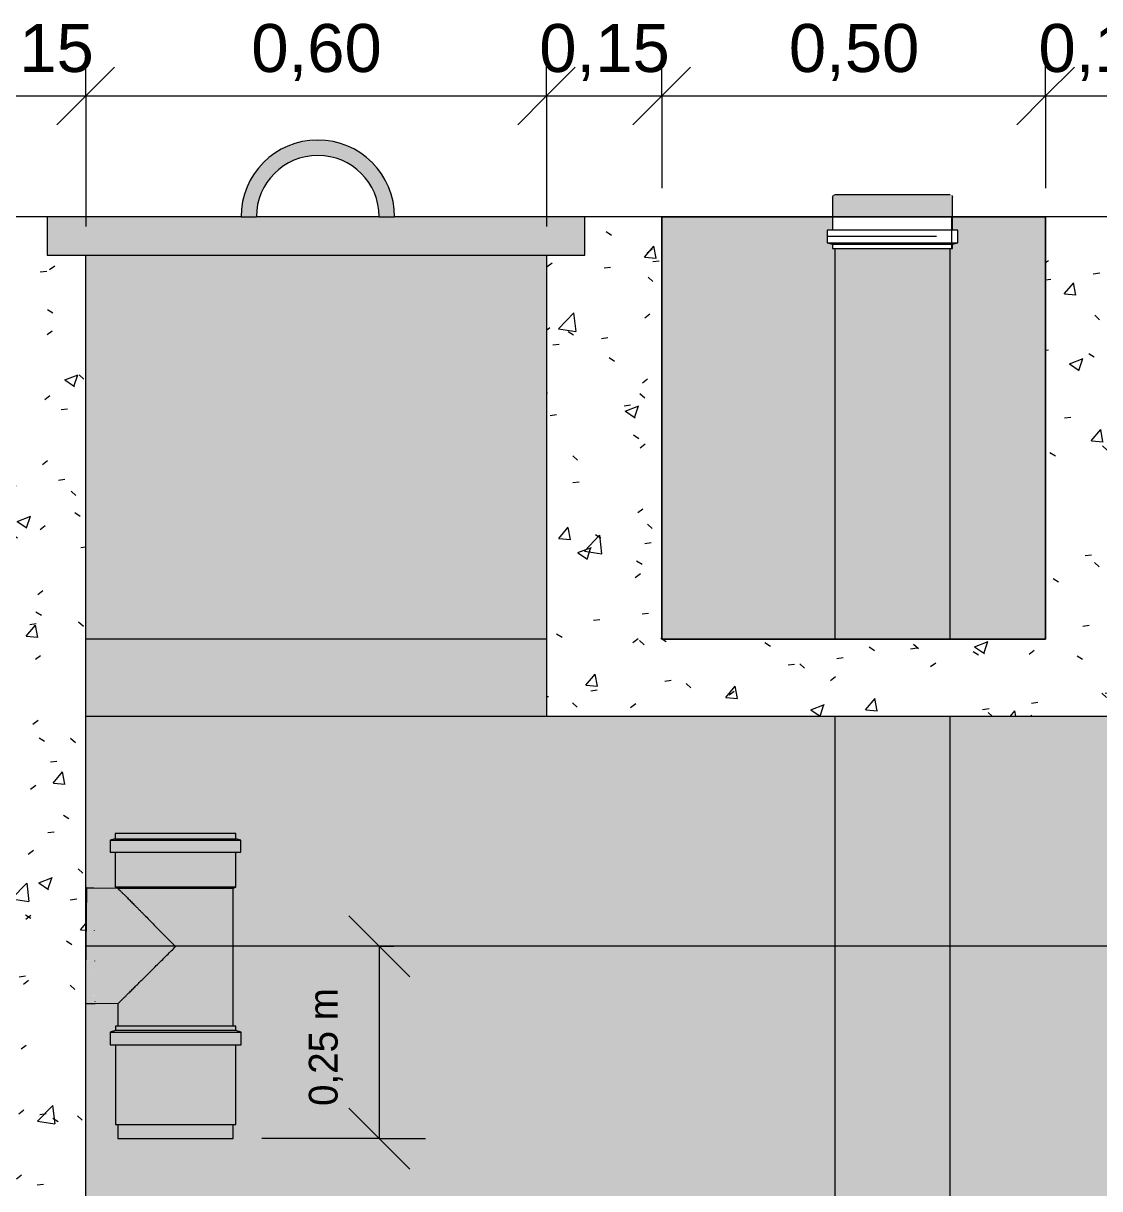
# Model space of a CAD drawing. Header units: metres. Extents: x 1.1 to 63.3, y -3.6 to 22.8.
# Drawn here: x 46.799 to 48.2, y -1.265 to 0.252 of the extents above; entities that cross this region are included whole.
import ezdxf

# ---------------------------------------------------------------- set-up
doc = ezdxf.new("R2010")
doc.units = ezdxf.units.M
for name, color, linetype, lineweight in [('A-ANNO-DIMS', 7, 'Continuous', 5), ('A-ANNO-DIMS-25', 7, 'Continuous', 5), ('A-DETL', 7, 'Continuous', 5), ('A-DETL-GENF', 7, 'Continuous', 5), ('A-WALL', 7, 'Continuous', 9), ('AL_VEGETAÇÃO', 7, 'Continuous', 5), ('ARQ-COTA-50', 7, 'Continuous', 5), ('ARQ-PAR', 7, 'Continuous', 5), ('ARQ-PIS', 7, 'Continuous', 5), ('P-PIPE', 7, 'Continuous', 5)]:
    doc.layers.add(name, color=color, linetype=linetype, lineweight=lineweight)
doc.layers.add('A-FLOR', color=7, linetype='Continuous', lineweight=9, true_color=0x007f00)
doc.layers.add('ARQ_1100_BASE_TÉRREO_GARAGEM_dwg', color=7, linetype='Continuous', lineweight=5, true_color=0x767676)
doc.styles.add('Arial_3', font='arial.ttf', dxfattribs={"height": 0.0625})
doc.styles.add('Century Gothic_2', font='GOTHIC.TTF', dxfattribs={"height": 0.0375})
doc.dimstyles.new('Diagonal_-_2_5_mm_Arial_-_Preto', dxfattribs={"dimscale": 0.3048, "dimtxt": 0.063766, "dimasz": 0.246063, "dimexe": 0.19685, "dimexo": 0.123031, "dimgap": 0.04101, "dimtad": 1, "dimrnd": 0.01, "dimzin": 0, "dimdsep": 46, "dimtxsty": 'Arial_3', "dimblk1": 'OBLIQUE', "dimblk2": 'OBLIQUE', "dimsah": 1, "dimcen": 0.09, "dimdle": 0.19685, "dimazin": 0, "dimtfac": 1, "dimtdec": 4, "dimtix": 1, "dimtmove": 0, "dimatfit": 3, "dimfxl": 1, "dimtvp": 1, "dimtolj": 1, "dimtzin": 0, "dimarcsym": 2})
doc.dimstyles.new('Setores_1_mm', dxfattribs={"dimscale": 0.3048, "dimtxt": 0.039156, "dimasz": 0.260417, "dimexe": 0.19685, "dimexo": 0.123031, "dimgap": 0.143537, "dimtad": 1, "dimrnd": 0.01, "dimzin": 0, "dimdsep": 46, "dimtxsty": 'Century Gothic_2', "dimblk1": 'OBLIQUE', "dimblk2": 'OBLIQUE', "dimsah": 1, "dimcen": 0.09, "dimazin": 0, "dimtfac": 1, "dimtdec": 4, "dimtix": 1, "dimtmove": 0, "dimatfit": 3, "dimfxl": 1, "dimtvp": 1, "dimtolj": 1, "dimtzin": 0, "dimarcsym": 2})
pattern_1 = [(0, (52.27406, -0.085), (0.15875, 0.15875), [0.15875, -0.15875]), (0, (52.27406, -0.02547), (0.15875, 0.15875), [0.15875, -0.15875]), (0, (52.27406, 0.03406), (0.15875, 0.15875), [0.15875, -0.15875]), (90, (52.29406, 0.05391), (-0.15875, 0.15875), [0.15875, -0.15875]), (90, (52.35406, 0.05391), (-0.15875, 0.15875), [0.15875, -0.15875]), (90, (52.41306, 0.05391), (-0.15875, 0.15875), [0.15875, -0.15875])]

# ---------------------------------------------------------------- blocks, each defined once
blk = doc.blocks.new('ARQ_1100_BASE_TÉRREO_GARAGEM_dwg_arv7p-4197722-AA')
at = {"layer": 'AL_VEGETAÇÃO', "flags": 128}
for points in [[(-7.32, 0), (-7.4944, 0), (-7.6991, 0), (-7.6314, 0), (-7.6748, 0), (-7.8057, 0), (-7.82, 0)], [(-7.82, 0), (-7.6299, 0), (-7.5693, 0), (-7.6775, 0), (-7.7847, 0), (-7.82, 0)], [(-7.82, 0), (-7.5774, 0), (-7.4644, 0), (-7.32, 0)], [(-7.5442, 0), (-7.4281, 0), (-7.8095, 0)], [(-7.4281, 0), (-7.3614, 0), (-7.4692, 0)], [(-7.32, 0), (-7.3305, 0), (-7.4282, 0), (-7.32, 0)], [(-7.32, 0), (-7.416, 0), (-7.32, 0)], [(-7.32, 0), (-7.3993, 0), (-7.3491, 0), (-7.32, 0)]]:
    blk.add_lwpolyline(points, dxfattribs=at)
blk = doc.blocks.new('ARQ_1100_BASE_TÉRREO_GARAGEM_dwg_arv7p-V18-AA')
at = {"layer": 'AL_VEGETAÇÃO'}
for p in [(-7.3628, 0), (-7.3345, 0)]:
    blk.add_line(p, (-7.32, 0), dxfattribs=at)
at = {"layer": 'AL_VEGETAÇÃO', "flags": 128}
blk.add_lwpolyline([(-7.6033, 0), (-7.6524, 0), (-7.6759, 0), (-7.6303, 0), (-7.663, 0), (-7.7027, 0), (-7.7225, 0), (-7.6933, 0), (-7.7365, 0), (-7.7692, 0), (-7.8007, 0), (-7.7914, 0), (-7.7155, 0), (-7.6992, 0), (-7.7331, 0), (-7.7143, 0), (-7.6373, 0), (-7.621, 0), (-7.5976, 0), (-7.5509, 0), (-7.5813, 0), (-7.5742, 0), (-7.5065, 0), (-7.4903, 0), (-7.5019, 0), (-7.4855, 0), (-7.4436, 0), (-7.4132, 0), (-7.4074, 0), (-7.4529, 0), (-7.4937, 0)], close=True, dxfattribs=at)
for points in [[(-7.6708, 0), (-7.722, 0), (-7.7992, 0)], [(-7.693, 0), (-7.6602, 0), (-7.768, 0)], [(-7.6091, 0), (-7.6708, 0), (-7.753, 0)], [(-7.7481, 0), (-7.6536, 0), (-7.6793, 0)], [(-7.7389, 0), (-7.6689, 0), (-7.6221, 0)], [(-7.6602, 0), (-7.6414, 0), (-7.6719, 0)], [(-7.6536, 0), (-7.5836, 0), (-7.5369, 0)], [(-7.3554, 0), (-7.478, 0), (-7.6493, 0)], [(-7.3576, 0), (-7.4087, 0), (-7.486, 0)], [(-7.3349, 0), (-7.386, 0), (-7.4632, 0)], [(-7.4573, 0), (-7.3628, 0), (-7.3884, 0)], [(-7.82, 0), (-7.8095, 0), (-7.82, 0)], [(-7.6477, 0), (-7.6267, 0), (-7.5718, 0), (-7.5801, 0), (-7.5228, 0), (-7.504, 0), (-7.527, 0), (-7.6035, 0), (-7.588, 0), (-7.5145, 0), (-7.5425, 0), (-7.6097, 0), (-7.6664, 0), (-7.695, 0), (-7.6981, 0), (-7.784, 0), (-7.82, 0)], [(-7.82, 0), (-7.7605, 0), (-7.7668, 0), (-7.82, 0)], [(-7.82, 0), (-7.7968, 0), (-7.82, 0)], [(-7.82, 0), (-7.7731, 0), (-7.7339, 0), (-7.6477, 0)], [(-7.5867, 0), (-7.6149, 0), (-7.5835, 0), (-7.5462, 0), (-7.5215, 0), (-7.5425, 0), (-7.5853, 0), (-7.6327, 0), (-7.6603, 0), (-7.6195, 0), (-7.679, 0), (-7.7368, 0), (-7.7177, 0), (-7.73, 0), (-7.7669, 0), (-7.82, 0)], [(-7.82, 0), (-7.802, 0), (-7.7172, 0), (-7.7001, 0), (-7.7307, 0), (-7.761, 0), (-7.7963, 0), (-7.7871, 0), (-7.7024, 0), (-7.6705, 0), (-7.6181, 0), (-7.6521, 0), (-7.6379, 0), (-7.5892, 0), (-7.5618, 0), (-7.5634, 0), (-7.5867, 0)], [(-7.6885, 0), (-7.7377, 0), (-7.7611, 0), (-7.7155, 0), (-7.7482, 0), (-7.7879, 0), (-7.8077, 0), (-7.7786, 0), (-7.82, 0)], [(-7.82, 0), (-7.8007, 0), (-7.7844, 0), (-7.8183, 0), (-7.7995, 0), (-7.7226, 0), (-7.7062, 0), (-7.6828, 0), (-7.6362, 0), (-7.6665, 0), (-7.6595, 0), (-7.5918, 0), (-7.5755, 0), (-7.5872, 0), (-7.5708, 0), (-7.5288, 0), (-7.4984, 0), (-7.4926, 0), (-7.5381, 0), (-7.579, 0), (-7.6885, 0)], [(-7.82, 0), (-7.7389, 0), (-7.7645, 0)], [(-7.5307, 0), (-7.5731, 0), (-7.6316, 0), (-7.5632, 0), (-7.5196, 0), (-7.4836, 0), (-7.5595, 0), (-7.5757, 0), (-7.5328, 0), (-7.4599, 0), (-7.4207, 0), (-7.3345, 0)], [(-7.508, 0), (-7.5503, 0), (-7.6088, 0), (-7.5404, 0), (-7.4968, 0), (-7.4609, 0), (-7.5368, 0), (-7.553, 0), (-7.5101, 0), (-7.4372, 0), (-7.398, 0)], [(-7.32, 0), (-7.3532, 0), (-7.3818, 0), (-7.3849, 0), (-7.4708, 0), (-7.5157, 0), (-7.4473, 0), (-7.4536, 0), (-7.5307, 0)], [(-7.32, 0), (-7.3616, 0), (-7.385, 0), (-7.3395, 0), (-7.3721, 0), (-7.4119, 0), (-7.4317, 0), (-7.4025, 0), (-7.4457, 0), (-7.4784, 0), (-7.5099, 0), (-7.5005, 0), (-7.4247, 0), (-7.4083, 0), (-7.4422, 0), (-7.4235, 0), (-7.3465, 0), (-7.3301, 0), (-7.32, 0)], [(-7.32, 0), (-7.3305, 0), (-7.3591, 0), (-7.3621, 0), (-7.4481, 0), (-7.493, 0), (-7.4246, 0), (-7.4308, 0), (-7.508, 0)], [(-7.32, 0), (-7.4554, 0), (-7.505, 0), (-7.3787, 0)], [(-7.32, 0), (-7.3576, 0), (-7.4397, 0)], [(-7.32, 0), (-7.3349, 0), (-7.417, 0)], [(-7.32, 0), (-7.3652, 0), (-7.3607, 0)]]:
    blk.add_lwpolyline(points, dxfattribs=at)
blk = doc.blocks.new('ARQ_1100_BASE_TÉRREO_GARAGEM_dwg_arv7p-V20-AA')
at = {"layer": 'AL_VEGETAÇÃO'}
for p, q in [((-7.82, 0), (-7.7572, 0)), ((-7.6563, 0), (-7.82, 0)), ((-7.7089, 0), (-7.82, 0)), ((-7.32, 0), (-7.3842, 0)), ((-7.32, 0), (-7.3619, 0))]:
    blk.add_line(p, q, dxfattribs=at)
at = {"layer": 'AL_VEGETAÇÃO', "flags": 128}
for points in [[(-7.82, 0), (-7.7899, 0), (-7.82, 0)], [(-7.82, 0), (-7.6864, 0), (-7.6484, 0), (-7.6757, 0), (-7.6374, 0), (-7.5397, 0), (-7.4688, 0), (-7.4553, 0), (-7.5613, 0), (-7.6565, 0), (-7.82, 0)], [(-7.82, 0), (-7.7864, 0), (-7.8056, 0), (-7.672, 0), (-7.6284, 0), (-7.682, 0), (-7.82, 0)], [(-7.82, 0), (-7.6529, 0), (-7.718, 0), (-7.82, 0)], [(-7.82, 0), (-7.7335, 0), (-7.7526, 0), (-7.6191, 0), (-7.5754, 0), (-7.6291, 0), (-7.8074, 0), (-7.7711, 0), (-7.5999, 0), (-7.665, 0), (-7.82, 0)], [(-7.32, 0), (-7.4549, 0), (-7.4929, 0), (-7.4657, 0), (-7.5039, 0), (-7.6017, 0), (-7.6725, 0), (-7.6861, 0), (-7.58, 0), (-7.4848, 0), (-7.32, 0)], [(-7.32, 0), (-7.3427, 0), (-7.3806, 0), (-7.3534, 0), (-7.3916, 0), (-7.4894, 0), (-7.5602, 0), (-7.5738, 0), (-7.4678, 0), (-7.3725, 0), (-7.32, 0)], [(-7.32, 0), (-7.3935, 0), (-7.5195, 0), (-7.32, 0)], [(-7.32, 0), (-7.343, 0), (-7.3866, 0), (-7.333, 0), (-7.32, 0)], [(-7.32, 0), (-7.3622, 0), (-7.32, 0)], [(-7.32, 0), (-7.3514, 0), (-7.32, 0)]]:
    blk.add_lwpolyline(points, dxfattribs=at)
blk.add_lwpolyline([(-7.5283, 0), (-7.5627, 0), (-7.6349, 0), (-7.6563, 0), (-7.6967, 0), (-7.7279, 0), (-7.7091, 0), (-7.6593, 0), (-7.5701, 0), (-7.5234, 0), (-7.5195, 0)], close=True, dxfattribs=at)
blk = doc.blocks.new('ARQ_1100_BASE_TÉRREO_GARAGEM_dwg-4178582-AA')
at = {"layer": 'ARQ-COTA-50'}
blk.add_line((-7.82, 0), (-7.32, 0), dxfattribs=at)
at = {"layer": 'ARQ-PAR'}
for p, q in [((-7.82, 0), (-7.32, 0)), ((-7.82, 0), (-7.32, 0)), ((-7.3196, 0), (-7.8199, 0)), ((-7.3196, 0), (-7.8199, 0)), ((-7.5028, 0), (-7.8199, 0)), ((-7.3195, 0), (-7.8198, 0)), ((-7.3195, 0), (-7.8198, 0))]:
    blk.add_line(p, q, dxfattribs=at)
at = {"layer": 'ARQ-PIS'}
for p, q in [((-7.82, 0), (-7.5977, 0)), ((-7.82, 0), (-7.32, 0)), ((-7.82, 0), (-7.32, 0)), ((-7.4412, 0), (-7.32, 0))]:
    blk.add_line(p, q, dxfattribs=at)
for name in ['ARQ_1100_BASE_TÉRREO_GARAGEM_dwg_arv7p-V20-AA', 'ARQ_1100_BASE_TÉRREO_GARAGEM_dwg_arv7p-4197722-AA', 'ARQ_1100_BASE_TÉRREO_GARAGEM_dwg_arv7p-V18-AA']:
    blk.add_blockref(name, (0, 0))
blk = doc.blocks.new('Te_Juncao - Serie Normal - Esgoto - MEP - Tigre - Standard-4182057-AA')
at = {"layer": 'P-PIPE', "true_color": 0xf5ebeb}
for points in [[(-8.4353, -0.8098), (-8.3745, -0.8098), (-8.3745, -0.8028), (-8.5315, -0.8028), (-8.5315, -0.8098), (-8.4377, -0.8098)], [(-8.4155, -0.8113), (-8.368, -0.8113), (-8.3745, -0.8098), (-8.5322, -0.8099), (-8.538, -0.8113), (-8.4188, -0.8113)], [(-8.4155, -0.8273), (-8.368, -0.8273), (-8.368, -0.8113), (-8.538, -0.8113), (-8.538, -0.8273), (-8.4188, -0.8273)], [(-8.5315, -0.8725), (-8.3745, -0.8725), (-8.3745, -0.8273), (-8.5315, -0.8273), (-8.5315, -0.843)], [(-8.5699, -0.9496), (-8.5697, -0.9495), (-8.569, -0.8738), (-8.57, -0.8717), (-8.57, -0.9496)], [(-8.5226, -0.874), (-8.3779, -0.874), (-8.3745, -0.8725), (-8.5315, -0.8725), (-8.5277, -0.874), (-8.5228, -0.874)], [(-8.3854, -0.9496), (-8.378, -0.9496), (-8.378, -0.874), (-8.5259, -0.8742), (-8.5263, -0.876), (-8.453, -0.9496), (-8.3854, -0.9496)]]:
    blk.add_hatch(color=7, dxfattribs=at).paths.add_polyline_path(points)
h = blk.add_hatch(color=7, dxfattribs=at)
h.paths.add_polyline_path([(-8.5581, -0.9496), (-8.4533, -0.9496), (-8.528, -0.8743), (-8.569, -0.8741), (-8.5697, -0.9489), (-8.5697, -0.9491), (-8.5696, -0.9496), (-8.5583, -0.9496)])
h.paths.add_polyline_path([(-8.5591, -0.8843), (-8.5599, -0.8839), (-8.5591, -0.884)])
at = {"layer": 'P-PIPE'}
for p, q in [((-8.5315, -0.8028), (-8.5315, -0.8098)), ((-8.3745, -0.8028), (-8.5315, -0.8028)), ((-8.3745, -0.8098), (-8.3745, -0.8028)), ((-8.5315, -0.8098), (-8.538, -0.8113)), ((-8.538, -0.8113), (-8.538, -0.8273)), ((-8.538, -0.8113), (-8.368, -0.8113)), ((-8.5315, -0.8098), (-8.3745, -0.8098)), ((-8.368, -0.8113), (-8.3745, -0.8098)), ((-8.368, -0.8273), (-8.368, -0.8113)), ((-8.538, -0.8273), (-8.368, -0.8273)), ((-8.5315, -0.8273), (-8.5315, -0.8725)), ((-8.3745, -0.8725), (-8.3745, -0.8273)), ((-8.569, -0.8739), (-8.5699, -0.8716)), ((-8.5697, -0.9489), (-8.569, -0.8739)), ((-8.569, -0.8739), (-8.5697, -0.9489)), ((-8.528, -0.8743), (-8.569, -0.8739)), ((-8.5315, -0.8725), (-8.528, -0.874)), ((-8.3745, -0.8725), (-8.5315, -0.8725)), ((-8.5315, -0.8725), (-8.3745, -0.8725)), ((-8.528, -0.8735), (-8.528, -0.874)), ((-8.528, -0.874), (-8.378, -0.874)), ((-8.528, -0.874), (-8.528, -0.8743)), ((-8.378, -0.874), (-8.3745, -0.8725)), ((-8.378, -0.874), (-8.378, -0.8735)), ((-8.378, -0.95), (-8.378, -0.874)), ((-8.5699, -0.9683), (-8.5697, -0.9491)), ((-8.5697, -0.9491), (-8.5699, -0.9683)), ((-8.378, -1.0535), (-8.378, -0.95)), ((-8.57, -1.0239), (-8.528, -1.0243)), ((-8.528, -1.0243), (-8.528, -1.0535))]:
    blk.add_line(p, q, dxfattribs=at)
for points, knots in [([(-8.528, -0.8743), (-8.528, -0.8743), (-8.5271, -0.8751), (-8.5247, -0.8775), (-8.5231, -0.8793), (-8.5216, -0.8807), (-8.5201, -0.8822), (-8.5184, -0.884), (-8.5166, -0.8858), (-8.5146, -0.8877), (-8.5126, -0.8898), (-8.5105, -0.8919), (-8.5083, -0.8941), (-8.5059, -0.8966), (-8.5031, -0.8993), (-8.5001, -0.9024), (-8.497, -0.9055), (-8.4928, -0.9097), (-8.4874, -0.9152), (-8.4785, -0.9242), (-8.467, -0.9359), (-8.4576, -0.9453), (-8.453, -0.95)], [0, 0, 0, 0, 0.111111, 0.166667, 0.194444, 0.222222, 0.25, 0.277778, 0.305556, 0.333333, 0.361111, 0.388889, 0.416667, 0.444444, 0.479167, 0.513889, 0.548611, 0.583333, 0.652778, 0.722222, 0.861111, 1, 1, 1, 1]), ([(-8.528, -1.0243), (-8.528, -1.0242), (-8.5275, -1.0238), (-8.526, -1.0223), (-8.5244, -1.0207), (-8.5228, -1.0191), (-8.5213, -1.0177), (-8.5197, -1.0161), (-8.5176, -1.014), (-8.5151, -1.0115), (-8.5127, -1.0092), (-8.5099, -1.0064), (-8.5062, -1.0027), (-8.5015, -0.9981), (-8.4949, -0.9915), (-8.4862, -0.9829), (-8.4754, -0.9722), (-8.4642, -0.9611), (-8.4567, -0.9537), (-8.453, -0.95)], [-1, -1, -1, -1, -0.916667, -0.875, -0.833333, -0.791667, -0.770833, -0.75, -0.708333, -0.666667, -0.638889, -0.611111, -0.555556, -0.5, -0.444444, -0.333333, -0.222222, -0.111111, 0, 0, 0, 0])]:
    blk.add_open_spline(points, degree=3, knots=knots, dxfattribs=at)
blk = doc.blocks.new('Luva Simples para Conexão - Serie Normal - Esgoto - MEP - Tigre - Standard-3963417-AA')
at = {"layer": 'P-PIPE'}
for p, q in [((-8.5312, -1.0594), (-8.5382, -1.0613)), ((-8.5382, -1.0613), (-8.5382, -1.078)), ((-8.5382, -1.0613), (-8.3677, -1.0613)), ((-8.5312, -1.0535), (-8.5312, -1.0594)), ((-8.3747, -1.0535), (-8.5312, -1.0535)), ((-8.3747, -1.0594), (-8.5312, -1.0594)), ((-8.3747, -1.0594), (-8.3747, -1.0535)), ((-8.3677, -1.0613), (-8.3747, -1.0594)), ((-8.3677, -1.078), (-8.3677, -1.0613)), ((-8.5382, -1.078), (-8.3677, -1.078)), ((-8.5312, -1.078), (-8.5312, -1.1815)), ((-8.3747, -1.1815), (-8.3747, -1.078)), ((-8.5312, -1.1815), (-8.3747, -1.1815))]:
    blk.add_line(p, q, dxfattribs=at)
blk = doc.blocks.new('Cap - Serie Normal - Esgoto - MEP - Tigre - Standard-3964077-AA')
at = {"layer": 'P-PIPE', "true_color": 0xf5ebeb}
for points in [[(-7.4932, 0.0257), (-7.4412, 0.0257), (-7.4422, 0.028), (-7.4444, 0.0289), (-7.595, 0.0287), (-7.5967, 0.028), (-7.5977, 0.0257), (-7.4976, 0.0257)], [(-7.5977, 0), (-7.4412, 0), (-7.4412, 0.0257), (-7.5977, 0.0257), (-7.5977, 0.0095)]]:
    blk.add_hatch(color=7, dxfattribs=at).paths.add_polyline_path(points)
at = {"layer": 'P-PIPE'}
for p, q in [((-7.5977, 0.0257), (-7.5977, -0.0174)), ((-7.4412, -0.0174), (-7.4412, 0.0257)), ((-7.6047, -0.0174), (-7.6047, -0.0339)), ((-7.4342, -0.0174), (-7.6047, -0.0174)), ((-7.4342, -0.0339), (-7.4342, -0.0174)), ((-7.6047, -0.0339), (-7.5977, -0.0354)), ((-7.6047, -0.0339), (-7.4342, -0.0339)), ((-7.5977, -0.0351), (-7.5977, -0.0413)), ((-7.5977, -0.0354), (-7.4412, -0.0354)), ((-7.5977, -0.0413), (-7.4412, -0.0413)), ((-7.4412, -0.0354), (-7.4342, -0.0339)), ((-7.4412, -0.0413), (-7.4412, -0.0351))]:
    blk.add_line(p, q, dxfattribs=at)
at = {"layer": 'P-PIPE', "flags": 128}
for points in [[(-7.5977, 0.0257), (-7.5962, 0.0284), (-7.5944, 0.0289)], [(-7.4444, 0.0289), (-7.4464, 0.0289), (-7.4522, 0.0289), (-7.4615, 0.0289), (-7.4739, 0.0289), (-7.4887, 0.0289), (-7.505, 0.0289), (-7.5222, 0.0289), (-7.5392, 0.0289), (-7.5551, 0.0289), (-7.5692, 0.0289), (-7.5807, 0.0289), (-7.5889, 0.0289), (-7.5935, 0.0289), (-7.5944, 0.0289)], [(-7.4425, 0.0279), (-7.4417, 0.0275), (-7.4412, 0.0257)]]:
    blk.add_lwpolyline(points, dxfattribs=at)
blk = doc.blocks.new('DIMBLOCK16-AA')
at = {"layer": 'A-ANNO-DIMS-25', "lineweight": 25}
for p, q in [((47.2624, -0.9496), (47.2227, -0.91)), ((47.2624, -0.9496), (47.3021, -0.9893)), ((47.2624, -1.2), (47.2227, -1.1603)), ((47.2624, -1.2), (47.3021, -1.2397))]:
    blk.add_line(p, q, dxfattribs=at)
at = {"layer": 'A-ANNO-DIMS-25'}
for p, q in [((47.2624, -0.9496), (47.2024, -0.9496)), ((47.2624, -0.9496), (47.2624, -1.2)), ((47.2624, -0.9496), (47.2811, -0.9496)), ((47.2624, -1.2), (47.1096, -1.2)), ((47.2624, -1.2), (47.3224, -1.2))]:
    blk.add_line(p, q, dxfattribs=at)
at = {"layer": 'A-ANNO-DIMS-25', "color": 0, "insert": (47.1706, -1.1575), "char_height": 0.0375, "width": 0.198392, "attachment_point": 1, "rotation": 90, "line_spacing_factor": 0.984502, "style": 'Century Gothic_2'}
blk.add_mtext('0,25 m', dxfattribs=at)
blk = doc.blocks.new('_Oblique')
at = {"color": 0, "linetype": 'ByBlock', "lineweight": -2}
blk.add_line((-0.5, -0.5), (0.5, 0.5), dxfattribs=at)
blk = doc.blocks.new('DIMBLOCK27-AA')
at = {"layer": 'A-ANNO-DIMS-25'}
for p, q in [((46.7301, 0.1574), (46.7301, 0.2174)), ((46.8801, 0.1574), (46.8801, 0.2174)), ((46.7301, 0.1574), (46.8801, 0.1574)), ((46.7301, 0.1574), (46.7301, 0.0375)), ((46.8801, 0.1574), (46.8801, -0.0125))]:
    blk.add_line(p, q, dxfattribs=at)
at = {"layer": 'A-ANNO-DIMS-25', "lineweight": 20}
for p, q in [((46.7301, 0.1574), (46.7676, 0.1949)), ((46.8801, 0.1574), (46.9176, 0.1949)), ((46.7301, 0.1574), (46.6926, 0.1199)), ((46.8801, 0.1574), (46.8426, 0.1199))]:
    blk.add_line(p, q, dxfattribs=at)
at = {"layer": 'A-ANNO-DIMS-25', "color": 0, "insert": (46.7207, 0.2511), "char_height": 0.0625, "width": 0.202482, "attachment_point": 1, "line_spacing_factor": 0.941778, "style": 'Arial_3'}
blk.add_mtext('0,15', dxfattribs=at)
blk = doc.blocks.new('DIMBLOCK28-AA')
at = {"layer": 'A-ANNO-DIMS-25'}
for p, q in [((46.8801, 0.1574), (46.8801, 0.2174)), ((47.4801, 0.1574), (47.4801, 0.2174)), ((46.8801, 0.1574), (47.4801, 0.1574)), ((46.8801, 0.1574), (46.8801, -0.0125)), ((47.4801, 0.1574), (47.4801, -0.0125))]:
    blk.add_line(p, q, dxfattribs=at)
at = {"layer": 'A-ANNO-DIMS-25', "lineweight": 20}
for p, q in [((46.8801, 0.1574), (46.9176, 0.1949)), ((47.4801, 0.1574), (47.5176, 0.1949)), ((46.8801, 0.1574), (46.8426, 0.1199)), ((47.4801, 0.1574), (47.4426, 0.1199))]:
    blk.add_line(p, q, dxfattribs=at)
at = {"layer": 'A-ANNO-DIMS-25', "color": 0, "insert": (47.0957, 0.2511), "char_height": 0.0625, "width": 0.202482, "attachment_point": 1, "line_spacing_factor": 0.941778, "style": 'Arial_3'}
blk.add_mtext('0,60', dxfattribs=at)
blk = doc.blocks.new('DIMBLOCK29-AA')
at = {"layer": 'A-ANNO-DIMS-25'}
for p, q in [((47.4801, 0.1574), (47.4801, 0.2174)), ((47.6301, 0.1574), (47.6301, 0.2174)), ((47.4801, 0.1574), (47.6301, 0.1574)), ((47.4801, 0.1574), (47.4801, -0.0125)), ((47.6301, 0.1574), (47.6301, 0.0375))]:
    blk.add_line(p, q, dxfattribs=at)
at = {"layer": 'A-ANNO-DIMS-25', "lineweight": 20}
for p, q in [((47.4801, 0.1574), (47.5176, 0.1949)), ((47.6301, 0.1574), (47.6676, 0.1949)), ((47.4801, 0.1574), (47.4426, 0.1199)), ((47.6301, 0.1574), (47.5926, 0.1199))]:
    blk.add_line(p, q, dxfattribs=at)
at = {"layer": 'A-ANNO-DIMS-25', "color": 0, "insert": (47.4707, 0.2511), "char_height": 0.0625, "width": 0.202482, "attachment_point": 1, "line_spacing_factor": 0.941778, "style": 'Arial_3'}
blk.add_mtext('0,15', dxfattribs=at)
blk = doc.blocks.new('DIMBLOCK30-AA')
at = {"layer": 'A-ANNO-DIMS-25'}
for p, q in [((47.6301, 0.1574), (47.6301, 0.2174)), ((48.1301, 0.1574), (48.1301, 0.2174)), ((47.6301, 0.1574), (48.1301, 0.1574)), ((47.6301, 0.1574), (47.6301, 0.0375)), ((48.1301, 0.1574), (48.1301, 0.0375))]:
    blk.add_line(p, q, dxfattribs=at)
at = {"layer": 'A-ANNO-DIMS-25', "lineweight": 20}
for p, q in [((47.6301, 0.1574), (47.6676, 0.1949)), ((48.1301, 0.1574), (48.1676, 0.1949)), ((47.6301, 0.1574), (47.5926, 0.1199)), ((48.1301, 0.1574), (48.0926, 0.1199))]:
    blk.add_line(p, q, dxfattribs=at)
at = {"layer": 'A-ANNO-DIMS-25', "color": 0, "insert": (47.7957, 0.2511), "char_height": 0.0625, "width": 0.202482, "attachment_point": 1, "line_spacing_factor": 0.941778, "style": 'Arial_3'}
blk.add_mtext('0,50', dxfattribs=at)
blk = doc.blocks.new('DIMBLOCK31-AA')
at = {"layer": 'A-ANNO-DIMS-25'}
for p, q in [((48.1301, 0.1574), (48.1301, 0.2174)), ((48.2801, 0.1574), (48.2801, 0.2174)), ((48.1301, 0.1574), (48.2801, 0.1574)), ((48.1301, 0.1574), (48.1301, 0.0375)), ((48.2801, 0.1574), (48.2801, -0.0125))]:
    blk.add_line(p, q, dxfattribs=at)
at = {"layer": 'A-ANNO-DIMS-25', "lineweight": 20}
for p, q in [((48.1301, 0.1574), (48.1676, 0.1949)), ((48.2801, 0.1574), (48.3176, 0.1949)), ((48.1301, 0.1574), (48.0926, 0.1199)), ((48.2801, 0.1574), (48.2426, 0.1199))]:
    blk.add_line(p, q, dxfattribs=at)
at = {"layer": 'A-ANNO-DIMS-25', "color": 0, "insert": (48.1207, 0.2511), "char_height": 0.0625, "width": 0.202482, "attachment_point": 1, "line_spacing_factor": 0.941778, "style": 'Arial_3'}
blk.add_mtext('0,15', dxfattribs=at)

msp = doc.modelspace()

# ---------------------------------------------------------------- hatches: boundary and pattern name
at = {"layer": 'A-DETL-GENF'}
for points in [[(47.0823, 0), (47.1023, 0), (47.105, 0.0207), (47.113, 0.04), (47.1257, 0.0566), (47.1423, 0.0693), (47.1616, 0.0773), (47.1823, 0.08), (47.203, 0.0773), (47.2223, 0.0693), (47.2389, 0.0566), (47.2516, 0.04), (47.2596, 0.0207), (47.2623, 0), (47.2823, 0), (47.2789, 0.0259), (47.2689, 0.05), (47.253, 0.0707), (47.2323, 0.0866), (47.2082, 0.0966), (47.1823, 0.1), (47.1564, 0.0966), (47.1323, 0.0866), (47.1116, 0.0707), (47.0957, 0.05), (47.0857, 0.0259)], [(47.5213, -0.05), (47.5301, -0.05), (47.5301, 0), (46.8301, 0), (46.8301, -0.05), (47.4951, -0.05)]]:
    msp.add_hatch(color=256, dxfattribs=at).paths.add_polyline_path(points)
at = {"layer": 'A-DETL-GENF', "true_color": 0x606060}
h = msp.add_hatch(dxfattribs=at)
h.set_pattern_fill('FP_6', color=251, style=0, pattern_type=2)
h.set_pattern_definition(pattern_1)
h.paths.add_polyline_path([(55.4501, -3.6), (55.4501, -1), (54.7501, -1), (54.7501, -0.8), (55.1501, -0.75), (55.1501, -0.2), (54.8164, -0.2), (54.8164, -0.2395), (54.719, -0.2395), (54.3211, -0.2563), (54.3211, -0.259), (54.3021, -0.259), (54.3021, -0.332), (54.2988, -0.3392), (54.2916, -0.342), (54.2081, -0.342), (54.201, -0.3391), (54.1981, -0.332), (54.1981, -0.264), (54.1586, -0.264), (54.1577, -0.2684), (54.1477, -0.2684), (54.1463, -0.264), (54.1411, -0.264), (54.1411, -0.262), (53.972, -0.262), (53.9706, -0.2637), (53.9577, -0.2746), (53.945, -0.2825), (53.9301, -0.2888), (53.915, -0.2926), (53.8991, -0.294), (53.8921, -0.294), (53.892, -0.2971), (53.8867, -0.2973), (53.8856, -0.3015), (53.8744, -0.3017), (53.8743, -0.2973), (53.8086, -0.2979), (53.8086, -0.2949), (53.8018, -0.2949), (53.8018, -0.2969), (53.7957, -0.2968), (53.7943, -0.3016), (53.7834, -0.3021), (53.7833, -0.2971), (53.7504, -0.2973), (53.7488, -0.2945), (53.6523, -0.2954), (53.6522, -0.2985), (53.6469, -0.2984), (53.6458, -0.3025), (53.6346, -0.303), (53.6345, -0.2987), (53.5689, -0.2993), (53.5687, -0.2973), (53.4766, -0.2982), (53.475, -0.3012), (53.4423, -0.3015), (53.4423, -0.3065), (53.4313, -0.3065), (53.4298, -0.3017), (53.4238, -0.3017), (53.4238, -0.2987), (52.2801, -0.3102), (52.2801, -0.95), (52.4801, -1), (52.4801, -1.2), (51.7801, -1.2), (51.7801, -1), (51.9801, -0.95), (51.9801, -0.3132), (50.6801, -0.3262), (50.6801, -0.75), (50.8801, -0.8), (50.8801, -1), (50.3301, -1), (50.3301, -0.8), (50.5301, -0.75), (50.5301, -0.3277), (50.4681, -0.3283), (50.4681, -0.3309), (50.4625, -0.3312), (50.4611, -0.3354), (50.4501, -0.3355), (50.4501, -0.3311), (50.4161, -0.3314), (50.4134, -0.3286), (50.4008, -0.3288), (50.4078, -0.3454), (50.3902, -0.3528), (50.3832, -0.3361), (50.3724, -0.3469), (50.3745, -0.349), (50.3707, -0.3528), (50.373, -0.3568), (50.3651, -0.3647), (50.362, -0.3616), (50.3155, -0.4081), (50.3133, -0.4059), (49.9363, -0.783), (49.9385, -0.7851), (49.892, -0.8317), (49.8951, -0.8347), (49.8872, -0.8427), (49.8832, -0.8404), (49.8794, -0.8442), (49.8772, -0.842), (49.8608, -0.8582), (49.8389, -0.8748), (49.8353, -0.8764), (49.8475, -0.9056), (49.83, -0.913), (49.8178, -0.8837), (49.8134, -0.8855), (49.7853, -0.8895), (49.7663, -0.8897), (49.7638, -0.8925), (49.7299, -0.893), (49.7299, -0.8973), (49.7189, -0.8973), (49.7174, -0.893), (49.7119, -0.893), (49.7118, -0.8902), (49.0301, -0.8971), (49.0301, -2.05), (46.7301, -2.05), (46.7301, -1.0256), (43.7301, -1.0556), (43.7301, -3.1), (42.5301, -3.1), (42.5301, -0.6), (42.7301, -0.6), (42.7301, 0), (42.1301, 0), (42.1301, -3.6), (55.2501, -3.6)])
h.paths.add_polyline_path([(43.7301, -0.9056), (46.7301, -0.8756), (46.7301, 0), (43.5301, 0), (43.5301, -0.6), (43.7301, -0.6), (43.7301, -0.896)])
h.paths.add_polyline_path([(49.0301, -0.797), (49.7109, -0.79), (49.7108, -0.7873), (49.7164, -0.7871), (49.7178, -0.7828), (49.7288, -0.7827), (49.7289, -0.7872), (49.763, -0.787), (49.7655, -0.7896), (49.7781, -0.7895), (49.7712, -0.7728), (49.7887, -0.7655), (49.7957, -0.7822), (49.8065, -0.7713), (49.8044, -0.7692), (49.808, -0.7651), (49.8059, -0.7614), (49.8138, -0.7535), (49.8169, -0.7566), (49.8634, -0.7101), (49.8656, -0.7123), (50.2426, -0.3352), (50.2405, -0.3331), (50.2869, -0.2865), (50.2838, -0.2835), (50.2918, -0.2756), (50.2957, -0.2778), (50.2995, -0.274), (50.3017, -0.2762), (50.3181, -0.2601), (50.34, -0.2434), (50.3436, -0.2418), (50.3314, -0.2126), (50.3489, -0.2053), (50.3612, -0.2345), (50.3655, -0.2327), (50.3936, -0.2288), (50.4126, -0.2286), (50.4151, -0.2257), (50.449, -0.2252), (50.449, -0.2209), (50.4601, -0.221), (50.4616, -0.2252), (50.467, -0.2252), (50.4671, -0.2283), (50.5301, -0.2276), (50.5301, 0), (49.0301, 0), (49.0301, -0.7964)])
h.paths.add_polyline_path([(47.6301, -0.55), (47.8556, -0.55), (47.8556, -0.0413), (47.8524, -0.0413), (47.8524, -0.0354), (47.8454, -0.0339), (47.8454, -0.0174), (47.8524, -0.0174), (47.8524, 0), (47.6301, 0), (47.6301, -0.4522)])
h.paths.add_polyline_path([(48.0056, -0.55), (48.1301, -0.55), (48.1301, 0), (48.0089, 0), (48.0089, -0.0174), (48.0159, -0.0174), (48.0159, -0.0339), (48.0089, -0.0354), (48.0089, -0.0413), (48.0056, -0.0413), (48.0056, -0.4671)])
h.paths.add_polyline_path([(50.6801, -0.2261), (51.9801, -0.2131), (51.9801, 0), (50.6801, 0), (50.6801, -0.2232)])
h.paths.add_polyline_path([(54.719, -0.2195), (54.719, -0.2), (54.7182, -0.2002), (54.7188, -0.2143)])
h.paths.add_polyline_path([(54.3211, -0.2162), (54.7067, -0.2), (54.3021, -0.2), (54.3023, -0.215), (54.3211, -0.215), (54.3211, -0.2161)])
h.paths.add_polyline_path([(54.0003, -0.212), (54.1411, -0.212), (54.1411, -0.21), (54.1463, -0.21), (54.1477, -0.2056), (54.1577, -0.2056), (54.1586, -0.21), (54.1981, -0.21), (54.1981, -0.2), (53.9995, -0.2), (53.9989, -0.2078), (53.9979, -0.212), (53.9989, -0.212)])
h.paths.add_polyline_path([(52.2801, -0.2101), (53.131, -0.2016), (53.1307, -0.2), (52.2801, -0.2), (52.2801, -0.2049)])
at = {"layer": 'A-DETL-GENF', "true_color": 0xc0c0c0}
h = msp.add_hatch(dxfattribs=at)
h.set_pattern_fill('FP_4', color=9, style=0, pattern_type=2)
h.set_pattern_definition([(50, (52.27406, -0.085), (0.1821895, -0.015938), [0.01905, -0.20955]), (355, (52.27406, -0.085), (-0.035242, 0.1910586), [0.01524, -0.16764]), (100.451, (52.28906, -0.08633), (0.146942, 0.1751196), [0.01619, -0.17809]), (46.184, (52.27406, -0.0342), (0.271077, -0.0420454), [0.02858, -0.31433]), (96.636, (52.29706, -0.0377), (0.237407, 0.247433), [0.02429, -0.26714]), (351.184, (52.27406, -0.0342), (0.237406, 0.247428), [0.02286, -0.25146]), (21, (52.30006, -0.0469), (0.1516197, -0.102267), [0.01905, -0.20955]), (326, (52.30006, -0.0469), (0.0618035, 0.1841894), [0.01524, -0.16764]), (71.451, (52.31206, -0.05542), (0.213418, 0.081924), [0.01619, -0.17809]), (37.5, (52.27406, -0.085), (0.0030864, 0.08455105), [0.00838, -0.15723, 0.00838, -0.1618, -0.16827]), (37.5, (52.27406, -0.085), (0.0030864, 0.08455105), [-0.33579, 0.00838, -0.15989]), (7.5, (52.27406, -0.085), (0.0668157, 0.1001782), [0.00838, -0.08865, 0.00838, -0.15342, -0.06414]), (7.5, (52.27406, -0.085), (0.0668157, 0.1001782), [-0.25883, 0.00838, -0.05575]), (327.5, (52.21806, -0.085), (0.1355866, -0.0057276), [0.00838, -0.05512, 0.00838, -0.18974, -0.26289]), (327.5, (52.21806, -0.085), (0.1355866, -0.0057276), [-0.26162, 0.00838, -0.25451]), (317.5, (52.19206, -0.085), (0.1481253, 0.0254287), [0.00838, -0.07417, 0.00838, -0.12319, -0.18669]), (317.5, (52.19206, -0.085), (0.1481253, 0.0254287), [-0.21412, 0.00838, -0.17831])])
h.paths.add_polyline_path([(46.7301, -2.05), (49.0301, -2.05), (49.0301, 0), (48.9301, 0), (48.9301, -0.05), (48.8801, -0.05), (48.8801, -1.9496), (46.8801, -1.9496), (46.8801, -0.05), (46.8301, -0.05), (46.8301, 0), (46.7301, 0), (46.7301, -1.95)])
h.paths.add_polyline_path([(47.9608, -0.65), (48.2801, -0.65), (48.2801, -0.05), (48.2301, -0.05), (48.2301, 0), (48.1301, 0), (48.1301, -0.55), (47.6301, -0.55), (47.6301, 0), (47.5301, 0), (47.5301, -0.05), (47.4801, -0.05), (47.4801, -0.65), (47.9569, -0.65)])
at = {"layer": 'A-DETL-GENF', "true_color": 0x606060}
h = msp.add_hatch(dxfattribs=at)
h.set_pattern_fill('FP_6', color=251, style=0, pattern_type=2)
h.set_pattern_definition(pattern_1)
h.paths.add_polyline_path([(49.83, -0.913), (49.8475, -0.9056), (49.8353, -0.8764), (49.8402, -0.874), (49.8632, -0.856), (49.8772, -0.842), (49.8794, -0.8442), (49.8832, -0.8404), (49.8872, -0.8427), (49.8951, -0.8347), (49.892, -0.8316), (49.9385, -0.7851), (49.8634, -0.7101), (49.8169, -0.7566), (49.8138, -0.7535), (49.8059, -0.7614), (49.808, -0.7655), (49.8044, -0.7692), (49.8065, -0.7713), (49.7957, -0.7822), (49.7887, -0.7655), (49.7712, -0.7728), (49.7782, -0.7895), (49.7652, -0.7895), (49.7628, -0.7868), (49.7288, -0.7872), (49.7288, -0.7827), (49.7178, -0.7828), (49.7163, -0.7873), (49.7108, -0.7873), (49.7119, -0.893), (49.7174, -0.893), (49.7189, -0.8974), (49.7299, -0.8971), (49.7299, -0.8929), (49.7639, -0.8925), (49.7664, -0.8896), (49.7854, -0.8895), (49.8134, -0.8855), (49.8178, -0.8837), (49.829, -0.9106)])
h.paths.add_polyline_path([(50.3155, -0.4081), (50.362, -0.3617), (50.3651, -0.3647), (50.373, -0.3568), (50.3707, -0.3528), (50.3745, -0.349), (50.3724, -0.3469), (50.3832, -0.3361), (50.3902, -0.3528), (50.4078, -0.3454), (50.4007, -0.3287), (50.4137, -0.3288), (50.4161, -0.3314), (50.4501, -0.3311), (50.4501, -0.3355), (50.4611, -0.3354), (50.4626, -0.3309), (50.4681, -0.3309), (50.467, -0.2252), (50.4615, -0.2252), (50.46, -0.2208), (50.449, -0.2209), (50.449, -0.2254), (50.4148, -0.226), (50.4126, -0.2286), (50.3936, -0.2288), (50.3655, -0.2327), (50.3612, -0.2345), (50.3487, -0.2053), (50.3314, -0.2126), (50.3436, -0.2418), (50.3387, -0.2442), (50.3157, -0.2622), (50.3017, -0.2762), (50.2995, -0.274), (50.2957, -0.2778), (50.2918, -0.2756), (50.2838, -0.2835), (50.287, -0.2866), (50.2405, -0.3331), (50.3142, -0.4068)])
h.paths.add_polyline_path([(50.4161, -0.3298), (50.4161, -0.3298), (50.4249, -0.3297)])
h.paths.add_polyline_path([(53.4313, -0.3066), (53.4423, -0.3065), (53.4423, -0.3015), (53.4752, -0.3012), (53.4766, -0.2982), (53.5688, -0.2973), (53.5689, -0.2993), (53.6346, -0.2987), (53.6346, -0.303), (53.6458, -0.3025), (53.647, -0.2981), (53.6524, -0.2985), (53.6524, -0.2954), (53.749, -0.2945), (53.7507, -0.2974), (53.7833, -0.2971), (53.7834, -0.3021), (53.7944, -0.3016), (53.7958, -0.2966), (53.8018, -0.2969), (53.8007, -0.191), (53.7947, -0.1913), (53.7932, -0.1865), (53.7822, -0.1862), (53.7823, -0.1912), (53.7494, -0.1916), (53.748, -0.1946), (53.6513, -0.1954), (53.6513, -0.1925), (53.6459, -0.1929), (53.6447, -0.1886), (53.6335, -0.1883), (53.6335, -0.1927), (53.5678, -0.1933), (53.5678, -0.1973), (53.5291, -0.1977), (53.5291, -0.1839), (53.5311, -0.1826), (53.5311, -0.1592), (53.5358, -0.1592), (53.5358, -0.1492), (53.5311, -0.1479), (53.5309, -0.1426), (53.5291, -0.1426), (53.5291, -0.1349), (53.5304, -0.1349), (53.5315, -0.1359), (53.5366, -0.1388), (53.5424, -0.1399), (53.5495, -0.1399), (53.5572, -0.138), (53.5633, -0.1329), (53.5544, -0.1329), (53.5495, -0.1318), (53.5456, -0.1296), (53.5415, -0.1247), (53.5391, -0.1204), (53.5374, -0.1144), (53.5368, -0.1077), (53.5375, -0.1008), (53.5397, -0.0944), (53.5419, -0.0902), (53.5456, -0.0863), (53.5499, -0.0838), (53.5544, -0.0829), (53.5633, -0.0828), (53.5569, -0.0778), (53.5495, -0.0759), (53.5415, -0.0761), (53.5366, -0.077), (53.5304, -0.0809), (53.5262, -0.0809), (53.5192, -0.0829), (53.5181, -0.0835), (53.5137, -0.084), (53.5103, -0.085), (53.5041, -0.0876), (53.4969, -0.0926), (53.4908, -0.0988), (53.4897, -0.1004), (53.4858, -0.1066), (53.4823, -0.1148), (53.4804, -0.122), (53.4796, -0.1267), (53.4791, -0.1339), (53.4791, -0.1426), (53.4771, -0.1426), (53.4771, -0.1479), (53.4724, -0.1492), (53.4724, -0.1592), (53.4771, -0.1592), (53.4771, -0.1826), (53.4791, -0.1839), (53.4791, -0.1982), (53.4756, -0.1982), (53.4741, -0.1952), (53.4412, -0.1955), (53.4412, -0.1905), (53.4302, -0.1906), (53.4288, -0.1957), (53.4228, -0.1957), (53.4238, -0.3017), (53.4298, -0.3017), (53.4313, -0.3066)])
h.paths.add_polyline_path([(53.8744, -0.3017), (53.8856, -0.3015), (53.8868, -0.2971), (53.8921, -0.2971), (53.8921, -0.294), (53.9016, -0.2937), (53.9162, -0.2923), (53.9304, -0.2887), (53.946, -0.2819), (53.9595, -0.2733), (53.9713, -0.2629), (53.9815, -0.2505), (53.9897, -0.2365), (53.9955, -0.2217), (53.999, -0.2064), (54.0001, -0.192), (54.0003, -0.1873), (54.0029, -0.185), (54.0029, -0.151), (54.0074, -0.151), (54.0074, -0.14), (54.0029, -0.1385), (54.0029, -0.133), (53.8972, -0.133), (53.897, -0.1385), (53.8928, -0.14), (53.8928, -0.151), (53.8972, -0.151), (53.8972, -0.185), (53.9001, -0.1875), (53.9001, -0.192), (53.8998, -0.1928), (53.8981, -0.194), (53.8911, -0.194), (53.8911, -0.191), (53.8857, -0.191), (53.8845, -0.1867), (53.8733, -0.1868), (53.8733, -0.1912), (53.8076, -0.1918), (53.8086, -0.2979), (53.8744, -0.2973), (53.8744, -0.2997)])
h.paths.add_polyline_path([(53.131, -0.2016), (53.1888, -0.2011), (53.1889, -0.1945), (53.1737, -0.1943), (53.1714, -0.1954), (53.1707, -0.1952), (53.1701, -0.1944), (53.1703, -0.1933), (53.1714, -0.1916), (53.1714, -0.1766), (53.1288, -0.1766), (53.1288, -0.1916), (53.1301, -0.1936), (53.1302, -0.1954), (53.131, -0.2013)])
h.paths.add_polyline_path([(53.6038, -0.1399), (53.6097, -0.1388), (53.6158, -0.1349), (53.6161, -0.1346), (53.6238, -0.1343), (53.6267, -0.1328), (53.6473, -0.1329), (53.6473, -0.1351), (53.6526, -0.1347), (53.6538, -0.1392), (53.6639, -0.1397), (53.6639, -0.1351), (53.7093, -0.1351), (53.7093, -0.0807), (53.6639, -0.0807), (53.6639, -0.0761), (53.6538, -0.0766), (53.6526, -0.0811), (53.6473, -0.0807), (53.6473, -0.0829), (53.6265, -0.0829), (53.6234, -0.0813), (53.6159, -0.0811), (53.6151, -0.0802), (53.6097, -0.077), (53.6038, -0.0759), (53.5925, -0.0766), (53.5854, -0.0802), (53.5782, -0.0889), (53.575, -0.0954), (53.5733, -0.1014), (53.5727, -0.1079), (53.5737, -0.1162), (53.5755, -0.1218), (53.5783, -0.127), (53.5803, -0.1296), (53.5854, -0.1356), (53.5928, -0.1394), (53.5989, -0.1397)])
h.paths.add_polyline_path([(55.0672, -0.1399), (55.0672, -0.1347), (55.0902, -0.1345), (55.0924, -0.1325), (55.0989, -0.1327), (55.1022, -0.1329), (55.1055, -0.1355), (55.1131, -0.1386), (55.1166, -0.1392), (55.1177, -0.1392), (55.1214, -0.1397), (55.1305, -0.1382), (55.1373, -0.1355), (55.1445, -0.1296), (55.149, -0.1236), (55.1521, -0.1161), (55.1532, -0.1079), (55.1521, -0.0997), (55.1485, -0.0915), (55.1464, -0.0886), (55.146, -0.0789), (55.148, -0.0767), (55.1482, -0.0537), (55.1534, -0.0537), (55.1529, -0.0437), (55.1483, -0.0424), (55.1484, -0.0367), (55.0944, -0.0367), (55.0944, -0.0424), (55.0899, -0.0437), (55.0894, -0.0537), (55.0945, -0.0537), (55.0948, -0.0767), (55.0967, -0.0793), (55.0967, -0.0832), (55.0924, -0.0833), (55.0902, -0.0813), (55.0672, -0.0811), (55.0672, -0.0759), (55.0572, -0.0764), (55.0559, -0.081), (55.0502, -0.0809), (55.0502, -0.1349), (55.056, -0.1349), (55.0572, -0.1394)])
h.paths.add_polyline_path([(53.6201, -0.1345), (53.6201, -0.1345), (53.6201, -0.1329)])
h.paths.add_polyline_path([(55.0924, -0.131), (55.0924, -0.131), (55.0931, -0.1299)])
h.paths.add_polyline_path([(55.0938, -0.1296), (55.0938, -0.1296), (55.0954, -0.1296)])
h.paths.add_polyline_path([(55.0938, -0.1268), (55.0938, -0.1268), (55.0942, -0.1268)])
h.paths.add_polyline_path([(53.5094, -0.1206), (53.5091, -0.1196), (53.5094, -0.1204)])
h.paths.add_polyline_path([(47.9299, -0.0413), (48.0089, -0.0413), (48.0089, -0.0354), (48.0159, -0.0339), (48.0159, -0.0174), (48.0089, -0.0174), (48.0089, 0), (47.8524, 0), (47.8524, -0.0174), (47.8454, -0.0174), (47.8454, -0.0339), (47.8524, -0.0354), (47.8524, -0.0413), (47.9112, -0.0413)])
h.paths.add_polyline_path([(55.1131, -0.0341), (55.1484, -0.0341), (55.1485, -0.0283), (55.1529, -0.0271), (55.1534, -0.0171), (55.1482, -0.0171), (55.1479, 0), (55.0947, 0), (55.0945, -0.0171), (55.0894, -0.0171), (55.0899, -0.0271), (55.0944, -0.0284), (55.0944, -0.0341), (55.1121, -0.0341)])
h.paths.add_polyline_path([(53.1556, -0.0178), (53.1714, -0.0178), (53.1711, -0.0028), (53.1701, -0.0008), (53.1698, 0), (53.1301, 0), (53.13, -0.0014), (53.1291, -0.0028), (53.1288, -0.0178), (53.1553, -0.0178)])
at = {"layer": 'A-DETL-GENF', "true_color": 0xd2ffd2}
msp.add_hatch(color=254, dxfattribs=at).paths.add_polyline_path([(46.8806, -1.9496), (48.8801, -1.9496), (48.8801, -0.9496), (48.8234, -0.9496), (48.8234, -0.9508), (48.8278, -0.952), (48.8278, -0.9632), (48.8234, -0.9632), (48.8234, -1.029), (48.8203, -1.029), (48.8203, -1.7427), (48.7203, -1.7427), (48.7203, -1.029), (48.7173, -1.029), (48.7173, -0.9632), (48.7129, -0.9632), (48.7129, -0.952), (48.7173, -0.9508), (48.7173, -0.9496), (48.0056, -0.9496), (48.0056, -1.65), (47.8556, -1.65), (47.8556, -0.9496), (47.0721, -0.9496), (47.0721, -1.0535), (47.0753, -1.0535), (47.0753, -1.0594), (47.0823, -1.0613), (47.0823, -1.078), (47.0753, -1.078), (47.0753, -1.1815), (47.0721, -1.1815), (47.0721, -1.2), (46.9221, -1.2), (46.9221, -1.1815), (46.9188, -1.1815), (46.9188, -1.078), (46.9118, -1.078), (46.9118, -1.0613), (46.9188, -1.0594), (46.9188, -1.0535), (46.9221, -1.0535), (46.9221, -1.0243), (46.8801, -1.0241), (46.8801, -1.9496)])
h = msp.add_hatch(color=254, dxfattribs=at)
h.paths.add_polyline_path([(46.9188, -1.1815), (47.0753, -1.1815), (47.0753, -1.078), (47.0823, -1.078), (47.0823, -1.0613), (47.0753, -1.0594), (47.0753, -1.0535), (47.0721, -1.0535), (47.0721, -0.9496), (46.8801, -0.9496), (46.8802, -0.9683), (46.8828, -0.9684), (46.8867, -0.9685), (46.8866, -0.9861), (46.892, -0.9865), (46.892, -0.9867), (46.8869, -0.987), (46.8869, -1.0016), (46.892, -1.0016), (46.8919, -1.002), (46.8905, -1.0022), (46.8887, -1.0027), (46.8871, -1.0027), (46.887, -1.0135), (46.8922, -1.0139), (46.892, -1.0142), (46.8867, -1.0144), (46.8867, -1.0208), (46.8923, -1.0213), (46.8923, -1.0215), (46.8878, -1.0216), (46.8878, -1.0236), (46.8923, -1.024), (46.9221, -1.0243), (46.9221, -1.0535), (46.9188, -1.0535), (46.9188, -1.0594), (46.9118, -1.0613), (46.9118, -1.078), (46.9188, -1.078), (46.9188, -1.1627)])
h.paths.add_polyline_path([(48.7173, -1.029), (48.8234, -1.029), (48.8234, -0.9632), (48.8278, -0.9632), (48.8278, -0.952), (48.8234, -0.9508), (48.8234, -0.9496), (48.7173, -0.9496), (48.7173, -0.9508), (48.7129, -0.952), (48.7129, -0.9632), (48.7173, -0.9632), (48.7173, -1.0206)])
at = {"layer": 'A-FLOR', "true_color": 0x464646}
msp.add_hatch(color=49, dxfattribs=at).paths.add_polyline_path([(47.0857, -0.65), (47.4801, -0.65), (47.4801, -0.55), (46.8801, -0.55), (46.8801, -0.65)])
at = {"layer": 'A-WALL', "true_color": 0x787878}
msp.add_hatch(color=8, dxfattribs=at).paths.add_polyline_path([(47.0857, -0.55), (47.4801, -0.55), (47.4801, -0.05), (46.8801, -0.05), (46.8801, -0.55)])
h = msp.add_hatch(color=8, dxfattribs=at)
h.paths.add_polyline_path([(47.0721, -0.9496), (47.8556, -0.9496), (47.8556, -0.65), (46.8801, -0.65), (46.8802, -0.8717), (46.8811, -0.8739), (46.9221, -0.8743), (46.9238, -0.876), (46.9241, -0.874), (46.9216, -0.8738), (46.9186, -0.8725), (46.9186, -0.8273), (46.9121, -0.8273), (46.9121, -0.8112), (46.9186, -0.8097), (46.9186, -0.8028), (47.0756, -0.8028), (47.0756, -0.8097), (47.0821, -0.8112), (47.0821, -0.8273), (47.0756, -0.8273), (47.0756, -0.8725), (47.0721, -0.874), (47.0721, -0.8785)])
h.paths.add_polyline_path([(48.8238, -0.9496), (48.8801, -0.9495), (48.8801, -0.9015), (48.8509, -0.9016), (48.8494, -0.8988), (48.8203, -0.8991), (48.8203, -0.9455), (48.8234, -0.9455), (48.8234, -0.9496)])
h.paths.add_polyline_path([(48.0056, -0.9496), (48.7173, -0.9496), (48.7173, -0.9455), (48.7203, -0.9455), (48.7203, -0.7986), (48.7173, -0.7972), (48.7173, -0.7643), (48.7123, -0.7643), (48.7123, -0.7533), (48.7173, -0.7518), (48.7173, -0.7458), (48.8233, -0.7458), (48.8233, -0.7518), (48.8283, -0.7533), (48.8283, -0.7643), (48.8233, -0.7643), (48.8233, -0.7972), (48.8203, -0.7986), (48.8191, -0.7988), (48.8194, -0.8), (48.8203, -0.7991), (48.8485, -0.7988), (48.85, -0.7958), (48.8801, -0.7954), (48.8801, -0.65), (48.0056, -0.65)])
at = {"layer": 'P-PIPE', "true_color": 0x804000}
h = msp.add_hatch(color=36, dxfattribs=at)
h.paths.add_polyline_path([(47.8582, -1.65), (47.9306, -1.65), (47.9306, -0.65), (47.8556, -0.65), (47.8556, -1.65)])
h.paths.add_polyline_path([(47.8878, -0.55), (47.9306, -0.55), (47.9306, -0.0413), (47.8556, -0.0413), (47.8556, -0.55), (47.8776, -0.55)])
h = msp.add_hatch(color=36, dxfattribs=at)
h.paths.add_polyline_path([(47.9306, -1.65), (48.0056, -1.65), (48.0056, -0.65), (47.9306, -0.65), (47.9306, -1.5889)])
h.paths.add_polyline_path([(47.9569, -0.55), (48.0056, -0.55), (48.0055, -0.0413), (47.9306, -0.0413), (47.9306, -0.55), (47.9501, -0.55)])
h = msp.add_hatch(color=36, dxfattribs=at)
h.paths.add_polyline_path([(43.5718, -0.9822), (46.7301, -0.9506), (46.7301, -0.8756), (43.571, -0.9072), (43.5716, -0.9628)])
h.paths.add_polyline_path([(46.8909, -0.8843), (46.8909, -0.8839), (46.8887, -0.8841)])
h.paths.add_polyline_path([(46.8909, -0.8768), (46.8909, -0.8765), (46.8888, -0.8766)])
h = msp.add_hatch(color=36, dxfattribs=at)
h.paths.add_polyline_path([(43.5725, -1.0572), (46.7301, -1.0255), (46.7301, -0.9506), (43.5718, -0.9822), (43.5725, -1.0546)])
h.paths.add_polyline_path([(46.8801, -1.0241), (46.8903, -1.0239), (46.8878, -1.0236), (46.8878, -1.0216), (46.8923, -1.0213), (46.8923, -1.0211), (46.8867, -1.0206), (46.8867, -1.0144), (46.8922, -1.0139), (46.892, -1.0136), (46.887, -1.0135), (46.8871, -1.0027), (46.8887, -1.0027), (46.892, -1.0016), (46.8869, -1.0016), (46.8869, -0.987), (46.892, -0.9865), (46.892, -0.9863), (46.8866, -0.9861), (46.8867, -0.9684), (46.8801, -0.9688), (46.8801, -1.0049), (46.8801, -1.0241)])
for points in [[(46.9777, -1.2), (46.9971, -1.2), (46.9971, -1.1815), (46.9221, -1.1815), (46.9221, -1.2), (46.9768, -1.2)], [(47.014, -1.2), (47.0721, -1.2), (47.0721, -1.1815), (46.9971, -1.1815), (46.9971, -1.2), (46.9999, -1.2)]]:
    msp.add_hatch(color=36, dxfattribs=at).paths.add_polyline_path(points)

# ---------------------------------------------------------------- linework, layer by layer
at = {"layer": 'A-DETL'}
for p, q in [((46.8301, 0), (46.7301, 0)), ((48.1301, 0), (47.6301, 0)), ((47.6301, 0), (47.6301, -0.55)), ((48.1301, 0), (48.1301, -0.55)), ((48.2301, 0), (48.1301, 0)), ((48.1301, -0.55), (48.1301, 0)), ((46.8301, 0), (46.8301, -0.05)), ((47.0823, 0), (46.8301, 0)), ((47.0823, 0), (47.1023, 0)), ((47.2623, 0), (47.1023, 0)), ((47.2623, 0), (47.2823, 0)), ((47.5301, 0), (47.2823, 0)), ((47.6301, 0), (47.5301, 0)), ((47.5301, -0.05), (47.5301, 0)), ((47.6301, -0.55), (47.6301, 0)), ((46.8301, -0.05), (47.5301, -0.05)), ((46.8801, -1.9496), (46.8801, -0.05)), ((47.4801, -0.05), (47.4801, -0.65)), ((48.1301, -0.55), (47.6301, -0.55)), ((47.6301, -0.55), (48.1301, -0.55)), ((47.4801, -0.65), (48.2801, -0.65)), ((48.8801, -0.9496), (46.8801, -0.9496))]:
    msp.add_line(p, q, dxfattribs=at)
for radius in [0.1, 0.08]:
    msp.add_arc((47.1823, 0), radius, 360, 180, dxfattribs=at)
at = {"layer": 'A-FLOR', "color": 9, "true_color": 0xaad4aa}
for p, q in [((47.4801, -0.55), (46.8801, -0.55)), ((46.8801, -0.65), (47.4801, -0.65))]:
    msp.add_line(p, q, dxfattribs=at)
at = {"layer": 'P-PIPE'}
for p, q in [((47.8556, -0.0413), (47.8556, -0.55)), ((48.0056, -0.55), (48.0056, -0.0413)), ((47.8556, -0.65), (47.8556, -1.65)), ((48.0056, -1.65), (48.0056, -0.65)), ((46.8908, -0.874), (46.8807, -0.8741)), ((46.8914, -0.9296), (46.8914, -0.9292)), ((46.8916, -0.9495), (46.8916, -0.949)), ((46.8918, -0.9688), (46.8918, -0.9684)), ((46.8801, -1.0241), (46.8923, -1.024)), ((46.8923, -1.0214), (46.8923, -1.0212)), ((46.9221, -1.1815), (46.9221, -1.2)), ((47.0721, -1.2), (47.0721, -1.1815)), ((46.9221, -1.2), (47.0721, -1.2))]:
    msp.add_line(p, q, dxfattribs=at)

# ---------------------------------------------------------------- block references
at = {"layer": 'ARQ_1100_BASE_TÉRREO_GARAGEM_dwg', "color": 7}
msp.add_blockref('ARQ_1100_BASE_TÉRREO_GARAGEM_dwg-4178582-AA', (55.4501, 0), dxfattribs=at)
at = {"layer": 'P-PIPE'}
for name in ['Cap - Serie Normal - Esgoto - MEP - Tigre - Standard-3964077-AA', 'Te_Juncao - Serie Normal - Esgoto - MEP - Tigre - Standard-4182057-AA', 'Luva Simples para Conexão - Serie Normal - Esgoto - MEP - Tigre - Standard-3963417-AA']:
    msp.add_blockref(name, (55.4501, 0), dxfattribs=at)

# ---------------------------------------------------------------- dimensions: what is measured, and where the dimension line sits
at = {"layer": 'A-ANNO-DIMS'}
for base, p1, p2, override, picture, middle in [((46.8801, 0.1574), (46.7301, 0), (46.8801, -0.05), {"dimpost": '<>', "dimfxl": 0.158114}, 'DIMBLOCK27-AA', (46.8051, 0.2018)), ((47.4801, 0.1574), (46.8801, -0.05), (47.4801, -0.05), {"dimpost": '<>', "dimfxl": 0.6}, 'DIMBLOCK28-AA', (47.1801, 0.2018)), ((47.6301, 0.1574), (47.4801, -0.05), (47.6301, 0), {"dimpost": '<>', "dimfxl": 0.158114}, 'DIMBLOCK29-AA', (47.5551, 0.2018)), ((48.1301, 0.1574), (47.6301, 0), (48.1301, 0), {"dimpost": '<>', "dimfxl": 0.5}, 'DIMBLOCK30-AA', (47.8801, 0.2018)), ((48.2801, 0.1574), (48.1301, 0), (48.2801, -0.05), {"dimpost": '<>', "dimfxl": 0.158114}, 'DIMBLOCK31-AA', (48.2051, 0.2018))]:
    dim = msp.add_linear_dim(base=base, p1=p1, p2=p2, dimstyle='Diagonal_-_2_5_mm_Arial_-_Preto', override=override, dxfattribs=at)
    dim.commit()
    dim.dimension.update_dxf_attribs({"geometry": picture, "text_midpoint": middle})
dim = msp.add_linear_dim(base=(47.2624, -1.2), p1=(47.3186, -0.9496), p2=(47.0721, -1.2), angle=90, dimstyle='Setores_1_mm', override={"dimpost": '<>', "dimfxl": 0.351316}, dxfattribs=at)
dim.commit()
dim.dimension.update_dxf_attribs({"geometry": 'DIMBLOCK16-AA', "text_midpoint": (47.199, -1.0748)})

doc.saveas('drawing.dxf')
